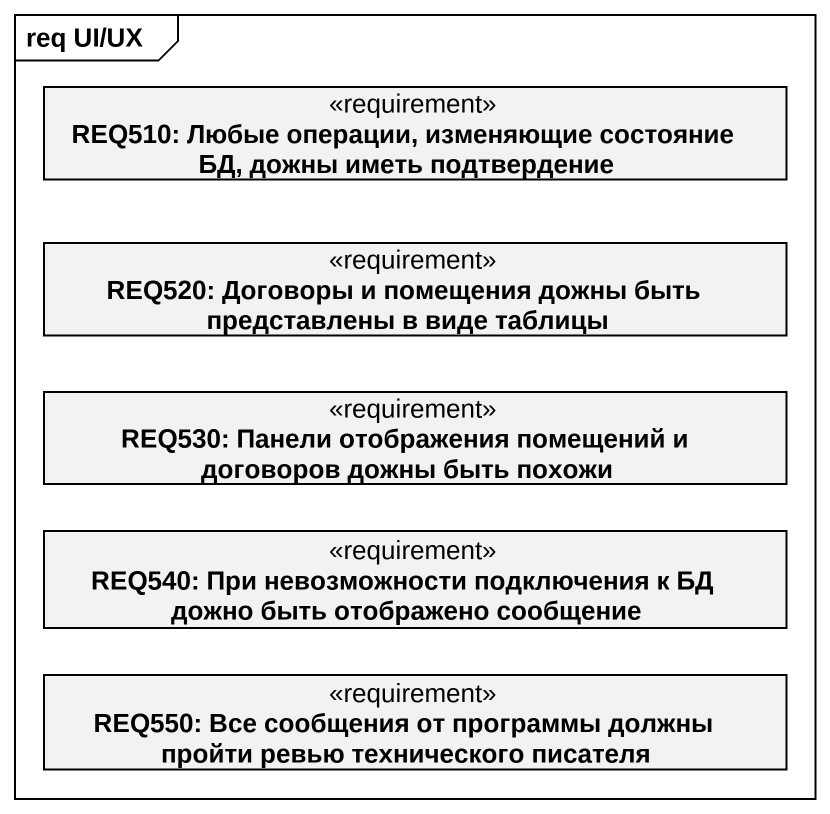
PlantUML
@startuml
mainframe req UI/UX
hide circle
hide empty members
class "REQ510: Любые операции, изменяющие состояние БД, дожны иметь подтвердение" as REQ510_Любые_операции <<requirement>>
class "REQ520: Договоры и помещения дожны быть представлены в виде таблицы" as REQ520_Договоры_и_помещения <<requirement>>
class "REQ530: Панели отображения помещений и договоров дожны быть похожи" as REQ530_Панели_отображения <<requirement>>
class "REQ540: При невозможности подключения к БД дожно быть отображено сообщение" as REQ540_При_невозможности <<requirement>>
class "REQ550: Все сообщения от программы должны пройти ревью технического писателя" as REQ550_Все_сообщения_от <<requirement>>
@enduml
